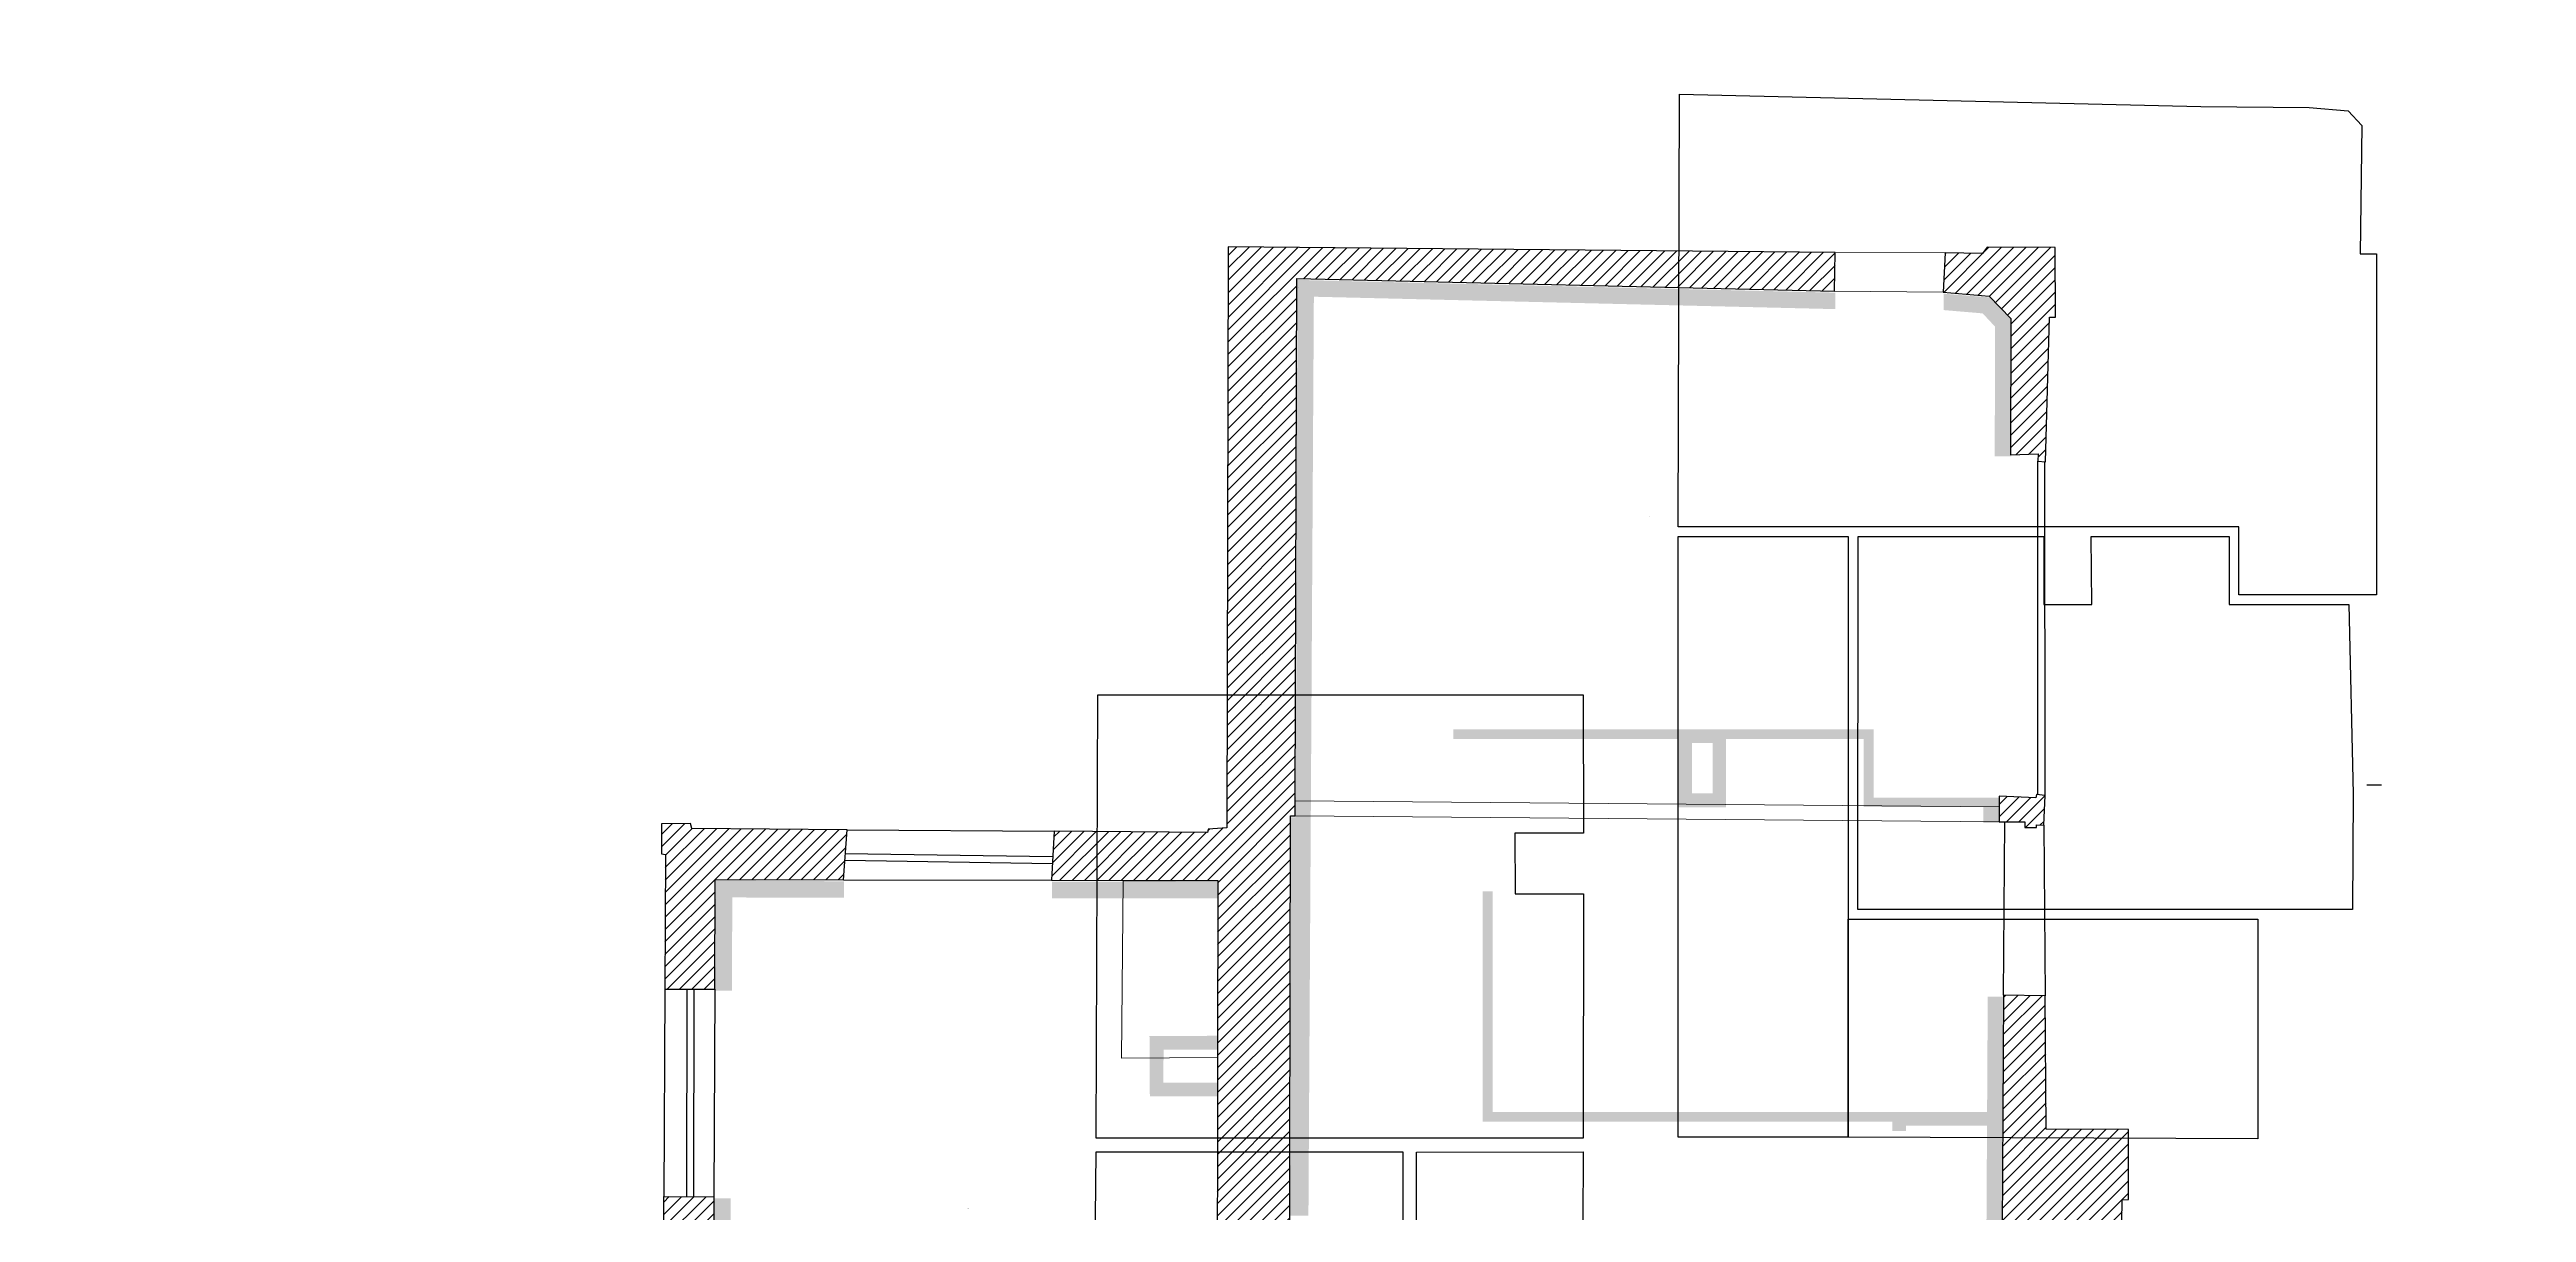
# Model space of a CAD drawing. Header units: metres. Extents: x -228 to 369, y -174 to 385.
# Drawn here: x 75.67 to 93.7, y 53.3 to 61.77 of the extents above; entities that cross this region are included whole.
import ezdxf
from ezdxf.enums import TextEntityAlignment as Align

# ---------------------------------------------------------------- set-up
doc = ezdxf.new("R2010")
doc.units = ezdxf.units.M
doc.linetypes.add('CACHE', pattern=[9.524999999999999, 6.349999999999999, -3.174999999999999])
doc.linetypes.add('PROJECTION', pattern=[0.3, 0.12, -0.18])
for name, color, linetype in [('010_mur', 2, 'Continuous'), ('020_cloi', 5, 'Continuous'), ('030_menuiserie', 1, 'Continuous'), ('070_trait-fin', 4, 'Continuous')]:
    doc.layers.add(name, color=color, linetype=linetype)
doc.layers.add('060_repères murs', color=104, linetype='Continuous', lineweight=0)
doc.layers.add('102_demol', color=10, linetype='Continuous', lineweight=5)
doc.layers.add('091_surfaces', color=60, linetype='Continuous', plot=False)
doc.layers.add('092_surfaces projet', color=60, linetype='Continuous', plot=False)
doc.styles.add('clem', font='swissc.ttf')
pattern_1 = [(45.2148729751, (-119.37396916070811, -44.824702175527285), (-0.0450693551, 0.0447325746), [])]

# ---------------------------------------------------------------- blocks, each defined once
blk = doc.blocks.new('*U1201')
at = {"linetype": 'PROJECTION', "ltscale": 0.75}
blk.add_arc((0.0352246861555522, -0.0726943817133832), 0.6482692500532866, 271.6998595968405, 0.0450546509058075, dxfattribs=at)
blk = doc.blocks.new('Murs porteurs selon geometre projet')
at = {"layer": '010_mur'}
h = blk.add_hatch(dxfattribs=at)
h.set_pattern_fill('ANSI31', color=4, scale=0.02, angle=0.2148729751235407)
h.set_pattern_definition(pattern_1)
edge = h.paths.add_edge_path()
edge.add_line((-29.56410158719297, 10.841496301679493), (-29.571897226018653, 14.640617075863583))
edge.add_line((-29.571897226018468, 14.640617075863661), (-29.53817083815668, 14.640465494919182))
edge.add_line((-29.53817083815686, 14.6404654949191), (-29.53767840473529, 14.750030722842814))
edge.add_line((-29.53767840473511, 14.750030722842814), (-29.54068544385149, 18.55397188406975))
edge.add_line((-29.54068544385167, 18.553971884069842), (-25.625525471669658, 18.47558654252149))
edge.add_line((-25.625525471669658, 18.475586542521402), (-25.62100306737477, 18.75808075130632))
edge.add_line((-25.62100306737477, 18.75808075130641), (-30.04043827984227, 18.78214032739303))
edge.add_line((-30.04043827984226, 18.78214032739303), (-30.03499714028318, 14.551585438505471))
edge.add_line((-30.03499714028318, 14.551585438505294), (-30.17028627380323, 14.540448864532381))
edge.add_line((-30.17028627380323, 14.540448864532392), (-30.17592889009677, 14.517423193714743))
edge.add_line((-30.17592889009644, 14.517423193714814), (-31.29080547394481, 14.521628426628544))
edge.add_line((-31.290805473945113, 14.521628426628544), (-31.30990032828317, 14.164827391493992))
edge.add_line((-31.30990032828302, 14.164827391493992), (-30.7889039073681, 14.165641380677583))
edge.add_line((-30.7889039073681, 14.165641380677583), (-30.09959434240849, 14.168226469712122))
edge.add_line((-30.09959434240868, 14.168226469712122), (-30.09637547148861, 12.878097405211072))
edge.add_line((-30.09637547148843, 12.878097405211072), (-30.09131925632617, 10.840188232601493))
edge.add_line((-30.09131925632635, 10.840188232601422), (-29.564533889934278, 10.841495229101843))
h = blk.add_hatch(dxfattribs=at)
h.set_pattern_fill('ANSI31', color=4, scale=0.02, angle=0.2148729751235407)
h.set_pattern_definition(pattern_1)
h.paths.add_polyline_path([(-24.34036290064718, 17.287933949319772), (-24.13874735712938, 17.296282466652332), (-24.14040346094217, 17.24250356552783), (-24.08616403436838, 17.239321388325873), (-24.0610348584991, 18.29233221279274), (-24.016972429847012, 18.292982698488363), (-24.021259049374823, 18.79974285519135), (-24.516908110400678, 18.79937692098268), (-24.54997468978048, 18.754118685391873), (-24.82184173032281, 18.75709416822185), (-24.835541351687148, 18.47093695112099), (-24.498978440813758, 18.44483602627396), (-24.34051142730326, 18.281668032072073)])
at = {"layer": '010_mur', "lineweight": 5}
h = blk.add_hatch(dxfattribs=at)
h.set_pattern_fill('ANSI31', color=4, scale=0.02, angle=0.2148729751235407)
h.set_pattern_definition(pattern_1)
h.paths.add_polyline_path([(-24.41227784524272, 14.803501227162693), (-24.413114123898758, 14.617431278141071), (-24.226138654408278, 14.61659092968429), (-24.22560876770611, 14.576614394902014), (-24.141983325952946, 14.57568229905299), (-24.14083973978553, 14.59633609458425), (-24.087948848930452, 14.593058912230765), (-24.07865536264133, 14.810525277435554), (-24.14096407972113, 14.815786677770953), (-24.145552304131147, 14.792248471565673)])
at = {"layer": '010_mur'}
h = blk.add_hatch(dxfattribs=at)
h.set_pattern_fill('ANSI31', color=4, scale=0.02, angle=0.2148729751235407)
h.set_pattern_definition(pattern_1)
h.paths.add_polyline_path([(-34.12177620318601, 13.360813178549352), (-33.75825028333946, 13.362865300096441), (-33.75735846066435, 14.161003556297642), (-32.82441242309811, 14.162461163210093), (-32.79745973358226, 14.527311416275504), (-33.92810412986708, 14.531576124222882), (-33.93945873825111, 14.568273375372383), (-34.150435935363745, 14.564223537498533), (-34.149795229937965, 14.345828422962281), (-34.12110150938161, 14.343322917566102)])
h = blk.add_hatch(dxfattribs=at)
h.set_pattern_fill('ANSI31', color=4, scale=0.02, angle=0.2148729751235407)
h.set_pattern_definition(pattern_1)
h.paths.add_polyline_path([(-26.68059683869009, 10.269986719596703), (-26.68053585198975, 10.840390614019912), (-29.564533889934278, 10.841495229101914), (-30.09131925632635, 10.840188232601422), (-30.08974567440462, 10.205955525350024), (-29.55659750132729, 10.221885388910152), (-29.55598586654784, 10.277495806678884)])
h.paths.add_polyline_path([(-25.77942955996697, 10.839380014686004), (-25.779490848352932, 10.266202823306433), (-24.033141478374368, 10.259888973912862), (-24.03380734452716, 10.179472966127813), (-23.81149988631544, 10.161297915158132), (-23.812612353660047, 10.109847079674822), (-23.51006375709021, 10.112751936600024), (-23.50928639006472, 10.156663133319483), (-23.48873824302622, 10.176328990001592), (-23.48967269206647, 10.397319497672893), (-23.52224704890523, 10.423726298861423), (-23.506212941493743, 11.866345188731044), (-23.46130196489379, 11.870535014564982), (-23.46184018747801, 12.379535089316112), (-24.0609921011877, 12.378848838714674), (-24.07281739585367, 13.350171016218942), (-24.37614974355434, 13.355015368606542), (-24.3808713459749, 10.791836389743462), (-24.428444597692227, 10.794487263910762), (-24.431241709679114, 10.666491532254522), (-24.64275821856975, 10.676091609377403), (-24.649186825211327, 10.475687856842443), (-25.24556547171033, 10.476189312847083), (-25.232615055364843, 10.841025408147273)])
h = blk.add_hatch(dxfattribs=at)
h.set_pattern_fill('ANSI31', color=4, scale=0.02, angle=0.2148729751235407)
h.set_pattern_definition(pattern_1)
h.paths.add_polyline_path([(-34.1223606137895, 10.157899737800863), (-34.12172802238291, 10.650768903534832), (-34.15753288269148, 10.651883108453543), (-34.15087463938857, 10.859714812058582), (-34.12349236578262, 10.861684754449882), (-34.122812942087805, 11.851082303561782), (-33.75994074486999, 11.849983809343753), (-33.76181079432223, 10.176379796752583)])
at = {"layer": '010_mur', "flags": 128}
for points in [[(-29.56410158719297, 10.841496301679493), (-29.571897226018468, 14.640617075863661), (-29.53817083815686, 14.6404654949191), (-29.53767840473511, 14.750030722842814), (-29.54068544385167, 18.553971884069842), (-25.625525471669658, 18.475586542521402), (-25.62100306737477, 18.75808075130641), (-30.04043827984226, 18.78214032739303), (-30.03499714028318, 14.551585438505294), (-30.17028627380323, 14.540448864532392), (-30.17592889009644, 14.517423193714814), (-31.290805473945113, 14.521628426628544), (-31.30990032828302, 14.164827391493992), (-30.7889039073681, 14.165641380677583), (-30.09959434240868, 14.168226469712122), (-30.09637547148843, 12.878097405211072), (-30.09131925632635, 10.840188232601422)], [(-25.77949092501322, 10.265485885943592), (-24.033141478374368, 10.259888973912862), (-24.03380734452716, 10.179472966127813), (-23.81149988631544, 10.161297915158132), (-23.812612353660047, 10.109847079674822), (-23.51006375709021, 10.112751936600024), (-23.50928639006472, 10.156663133319483), (-23.48873824302622, 10.176328990001592), (-23.48967269206647, 10.397319497672893), (-23.52224704890523, 10.423726298861423), (-23.506212941493743, 11.866345188731044), (-23.46130196489379, 11.870535014564982), (-23.46184018747801, 12.379535089316112), (-24.0609921011877, 12.378848838714674), (-24.07281739585367, 13.350171016218942), (-24.37614974355434, 13.355015368606542), (-24.3808713459749, 10.791836389743462), (-24.428444597692227, 10.794487263910762), (-24.431241709679114, 10.666491532254522), (-24.64275821856975, 10.676091609377403), (-24.649186825211327, 10.475687856842443), (-25.24556547171033, 10.476189312847083), (-25.232615055364843, 10.841025408147273), (-25.77942963662727, 10.838663077323142)], [(-34.1223606137895, 10.157899737800863), (-34.12172802238291, 10.650768903534832), (-34.15753288269148, 10.651883108453543), (-34.15087463938857, 10.859714812058582), (-34.12349236578262, 10.861684754449882), (-34.122812942087805, 11.851082303561782), (-33.75994074486999, 11.849983809343753), (-33.76181079432223, 10.176379796752583), (-34.1223606137895, 10.157899737800863)]]:
    blk.add_lwpolyline(points, dxfattribs=at)
for points in [[(-24.34036290064718, 17.287933949319772), (-24.13874735712938, 17.296282466652332), (-24.14040346094217, 17.24250356552783), (-24.08616403436838, 17.239321388325873), (-24.0610348584991, 18.29233221279274), (-24.016972429847012, 18.292982698488363), (-24.021259049374823, 18.79974285519135), (-24.516908110400678, 18.79937692098268), (-24.54997468978048, 18.754118685391873), (-24.82184173032281, 18.75709416822185), (-24.835541351687148, 18.47093695112099), (-24.498978440813758, 18.44483602627396), (-24.34051142730326, 18.281668032072073)], [(-24.41227784524272, 14.803501227162693), (-24.413114123898758, 14.617431278141071), (-24.226138654408278, 14.61659092968429), (-24.22560876770611, 14.576614394902014), (-24.141983325952946, 14.57568229905299), (-24.14083973978553, 14.59633609458425), (-24.087948848930452, 14.593058912230765), (-24.07865536264133, 14.810525277435554), (-24.14096407972113, 14.815786677770953), (-24.145552304131147, 14.792248471565673)], [(-34.12177620318601, 13.360813178549352), (-33.75825028333946, 13.362865300096441), (-33.75735846066435, 14.161003556297642), (-32.82441242309811, 14.162461163210093), (-32.79745973358226, 14.527311416275504), (-33.92810412986708, 14.531576124222882), (-33.93945873825111, 14.568273375372383), (-34.150435935363745, 14.564223537498533), (-34.149795229937965, 14.345828422962281), (-34.12110150938161, 14.343322917566102)]]:
    blk.add_lwpolyline(points, close=True, dxfattribs=at)
at = {"layer": '030_menuiserie', "flags": 128}
for points in [[(-24.131657703729072, 14.815000839382494), (-24.14040346094217, 17.24250356552783)], [(-24.07865536264133, 14.810525277435554), (-24.08965088717545, 17.23952595893289)], [(-31.3034805707757, 14.284785157075612), (-32.814035348117706, 14.302932433799532)], [(-31.3028799318999, 14.334781548913403), (-32.813434709242316, 14.352928825639202)], [(-33.955376114151605, 11.850316499330903), (-33.958628316266314, 13.361908832895343)], [(-33.90537622955175, 11.850424074630363), (-33.90862843166613, 13.362016408195412)]]:
    blk.add_lwpolyline(points, dxfattribs=at)
at = {"layer": '070_trait-fin', "linetype": 'CACHE', "flags": 128}
for points in [[(-24.37614974355434, 13.355015368606542), (-24.37047676309056, 14.617239647245603)], [(-24.087948848930452, 14.593058912230765), (-24.07281739585511, 13.350171016384893)]]:
    blk.add_lwpolyline(points, dxfattribs=at)
at = {"layer": '070_trait-fin'}
for points in [[(-32.79745973358226, 14.527311416275504), (-31.29080547393022, 14.521628426889142)], [(-34.12177620302549, 13.360813178550224), (-34.122812942087805, 11.851082303561782)]]:
    blk.add_lwpolyline(points, dxfattribs=at)
at = {"layer": '070_trait-fin', "color": 7, "true_color": 0xffffff}
for points in [[(-32.82441242310968, 14.162461163055662), (-31.30990032828302, 14.164827391493992)], [(-33.75825028333946, 13.362865300096441), (-33.75994074486999, 11.849983809343753)]]:
    blk.add_lwpolyline(points, dxfattribs=at)
at = {"layer": '102_demol', "linetype": 'CACHE', "flags": 128}
for points in [[(-25.62100306737477, 18.75808075130641), (-24.82184173032281, 18.75709416822185)], [(-24.835541351687148, 18.47093695112099), (-25.625525471669658, 18.475586542521402)]]:
    blk.add_lwpolyline(points, dxfattribs=at)
at = {"layer": '102_demol', "flags": 128}
for points in [[(-29.53817083815686, 14.6404654949191), (-24.41309857478706, 14.617431208255175)], [(-24.41262498130758, 14.726264299799142), (-24.412624981406463, 14.726264282587314), (-29.53767840473511, 14.750030722842814)], [(-30.09637547148897, 12.878097405211223), (-30.79561591526524, 12.872793666456772), (-30.78890390736803, 14.165641380677583)]]:
    blk.add_lwpolyline(points, dxfattribs=at)
at = {"layer": '030_menuiserie', "xscale": 138.550195075006, "yscale": 138.550195075006, "zscale": 138.550195075006, "rotation": 189.9168593396885}
blk.add_blockref('*U1201', (-33.68463700754026, -0.7363029037858179), dxfattribs=at)
at = {"layer": '091_surfaces', "style": 'clem'}
for s, p in [('Local maintenance', (-26.96611185351947, 16.8302833167359)), ('19.2m²', (-26.96373773167949, 16.623703503284503)), ('Z: 201.17', (-26.970919062133373, 16.41350000922036)), ('Hsp: 3.01', (-26.972684808170797, 16.2032965151567)), ('Réserve', (-27.24130413455822, 12.824163469165892)), ('21.2m²', (-27.23893001271894, 12.617583655712252)), ('Z: 201.19', (-27.246111343172238, 12.407380161650313)), ('Hsp: 2.99', (-27.24787708921004, 12.197176667586232)), ("Salle d'activités", (-31.90971397164298, 11.773133506192183))]:
    blk.add_text(s, height=0.0012, dxfattribs=at).set_placement(p, align=Align.MIDDLE_CENTER)
blk = doc.blocks.new('cloisons reperage')
at = {"layer": '060_repères murs', "true_color": 0x7aafdf, "transparency": 33554559}
h = blk.add_hatch(color=143, dxfattribs=at)
h.dxf.hatch_style = 1
h.paths.add_polyline_path([(-34.24972635327451, 8.501015998757003), (-34.12972654759773, 8.500800041391996), (-34.12693491699831, 10.052009611925062), (-34.24693573945151, 10.052014139142473)])
h.paths.add_polyline_path([(-34.25805203018665, 7.524695677924354), (-34.13805099162346, 7.524269322907758), (-34.1469761396569, 6.477630735539343), (-31.4672666528321, 6.930119376820759), (-31.46872118388059, 6.748162272699638), (-32.0033696943141, 6.658364953818891), (-32.00330298446372, 6.7174965920289385), (-34.26856121175493, 6.3340489969920775)])
h.paths.add_polyline_path([(-35.21037909071962, 12.607835670885894), (-35.08875908832866, 12.608191953602002), (-35.088760750501756, 11.796175880370514), (-34.11791344551601, 11.763629619577792), (-34.11791347852834, 11.674482995290413), (-34.124590228601306, 10.909636201820083), (-34.24495209041365, 10.909574584332493), (-34.23954538443266, 11.647455893697593), (-34.27453246286536, 11.646458929676132), (-35.208176087573946, 11.679290414529003)])
h.paths.add_polyline_path([(-35.15076182448924, 15.837581813046244), (-35.03109366595272, 15.837571258735794), (-35.02644248165379, 14.707093861316904), (-35.09438453584156, 14.708999201069153), (-35.09420346822424, 14.123157900314453), (-35.21397386734691, 14.123000704616393), (-35.21642336870766, 15.155442476337933), (-35.14660838509557, 15.155720055160755)])
h.paths.add_polyline_path([(-35.1378845585678, 18.40384519494528), (-35.01833404319451, 18.40384519494528), (-35.02587620429636, 16.72991902362524), (-35.14588409223705, 16.72991902362524)])
h.paths.add_polyline_path([(-34.193541702160076, 20.712796830426733), (-35.1264744985212, 20.7173380278001), (-35.13037168792125, 19.91670869901441), (-35.010567493103196, 19.916471959589572), (-35.00687341141879, 20.59481318285719), (-34.193805093744416, 20.592797119520682)])
h.paths.add_polyline_path([(-31.468721183880557, 20.708343396304862), (-32.6790314060404, 20.70948327030785), (-32.68017579196207, 20.58919395900063), (-31.46978316785464, 20.58823889388974)])
h.paths.add_polyline_path([(-25.53696682016334, 16.77811537003727), (-25.41696815275311, 16.77728277820675), (-25.41793559291651, 16.69686983307174), (-25.5379442431238, 16.696869833071542)])
h.paths.add_polyline_path([(-25.74836656349391, 19.87367376812872), (-25.86836284980422, 19.87329266001815), (-25.88338324513849, 17.18880789197702), (-25.81357709253958, 17.18537723255304), (-25.8102636245748, 17.31335978727883), (-25.76268482644508, 17.31335978727883)])
h.paths.add_polyline_path([(-25.89984242864888, 21.222771394883402), (-25.8989657583923, 21.32228049585429), (-25.778974973857657, 21.32122893942842), (-25.78059633123367, 21.13621942517712), (-25.900600939231758, 21.13621942517712)])
h.paths.add_polyline_path([(-25.85210744241262, 24.96390630661974), (-26.18856904778512, 24.99128219989498), (-26.18856904778512, 24.87180095295545), (-25.90535970297331, 24.847866422283673), (-25.8144322474265, 24.75042948499756), (-25.817831392682002, 23.806430483020822), (-25.697830614741797, 23.806430483020822), (-25.694252406899, 24.80015813470032)])
h.paths.add_polyline_path([(-30.89336921194927, 25.09177288560087), (-30.90553062168976, 21.17847363217273), (-30.93925620391909, 21.178751693833583), (-30.944558932498524, 18.278978619706994), (-30.8132964234343, 18.27859903970485), (-30.77377563470318, 24.96908137329261), (-26.97844089418876, 24.878858355307294), (-26.97853017543741, 24.99889438240298)])
edge = h.paths.add_edge_path()
edge.add_arc((-25.84469913367819, 13.866456989873592), 0.119657697808171, -14.27409151205569, 90.95027553074789, ccw=False)
edge.add_line((-25.72873558939362, 13.836954091003953), (-25.73630969286707, 12.723303232172723))
edge.add_line((-25.73630969286707, 12.723303232172723), (-25.716735982652033, 12.450650073563622))
edge.add_line((-25.716735982652033, 12.450650073563622), (-25.70882679622833, 12.451023417512001))
edge.add_line((-25.70882679622833, 12.451023417512001), (-25.70882679622833, 12.386013876687562))
edge.add_line((-25.70882679622833, 12.386013876687562), (-25.85880479680762, 12.386013876686032))
edge.add_line((-25.85880479680762, 12.386013876686032), (-25.84668361788052, 13.986098230535843))
h.paths.add_polyline_path([(-25.421476937003682, 15.390375789995884), (-25.43691252395332, 14.443642703077643), (-25.556913009042578, 14.444319852727151), (-25.541460990853047, 15.392332016435473)])
h.paths.add_polyline_path([(-30.51027947595587, 7.1191214451483305), (-25.868206966785387, 7.844885793364957), (-25.864182042601502, 8.610490908176192), (-25.70807594002737, 8.610221968234633), (-25.705244119564927, 8.542037669660813), (-25.74454881359276, 8.540409756247993), (-25.748745644678348, 7.74210519239845), (-30.983600281151382, 6.9236623835575575), (-30.983109764678513, 7.0451968423693145), (-30.6104704343559, 7.103457100079032)])
at = {"layer": '060_repères murs', "true_color": 0xf8991e, "transparency": 33554559}
h = blk.add_hatch(color=30, dxfattribs=at)
h.dxf.hatch_style = 1
h.paths.add_polyline_path([(-31.4729943924279, 19.5873951983925), (-31.970331083725927, 19.586662861033222), (-31.967767242803912, 19.14736751574217), (-31.47032367120874, 19.14671921635362), (-31.470629704250992, 19.247043366047908), (-31.86968791975817, 19.247043366047908), (-31.86775195376138, 19.487060854834912), (-31.46930019637961, 19.487060854834912)])
h.paths.add_polyline_path([(-30.98116443981522, 7.527186780686462), (-30.51027947595587, 7.526828448847956), (-30.51027947595587, 7.1191214451483305), (-30.6104704343559, 7.103457100079032), (-30.6104704343559, 7.426904662740936), (-30.98156804148759, 7.427187058863202)])
h.paths.add_polyline_path([(-35.09348921780646, 14.606999224929892), (-34.54350063783919, 14.606999224929892), (-34.54350063783919, 14.70699961457908), (-35.09348921780646, 14.70699961457908)])
h.paths.add_polyline_path([(-34.64298470998781, 14.606999224929892), (-34.54291656546482, 14.606999224929892), (-34.54291656546482, 14.123513788781752), (-34.64298470998781, 14.123513788781752)])
h.paths.add_polyline_path([(-34.64348921780693, 14.223513788781974), (-35.0937438067338, 14.223513788781961), (-35.0937438067338, 14.123513788781853), (-34.64348921780693, 14.123513788781862)])
h.paths.add_polyline_path([(-28.1203472111995, 21.818942650101963), (-27.7744015009993, 21.818942650101963), (-27.77440110306614, 21.71950786583443), (-28.120346813266337, 21.71950786583443)])
h.paths.add_polyline_path([(-27.77440079071374, 21.35228453069093), (-27.87034681326768, 21.35228453069093), (-27.87034681326768, 21.71950786583443), (-27.77440079071374, 21.71950786583443)])
h.paths.add_polyline_path([(-28.11984190433567, 21.71950786583431), (-28.020597231294868, 21.71950786583431), (-28.02110214022554, 21.35228453069093), (-28.120346813266337, 21.35228453069093)])
h.paths.add_polyline_path([(-28.120346813266337, 21.35228453069093), (-27.77440107063962, 21.35228453069093), (-27.77440107063962, 21.252273956554273), (-28.120346813266337, 21.252273956554273)])
at = {"layer": '060_repères murs', "true_color": 0xf4ee51, "transparency": 33554559}
h = blk.add_hatch(color=41, dxfattribs=at)
h.dxf.hatch_style = 1
h.paths.add_polyline_path([(-28.52698164593658, 15.269058826771643), (-28.48578656229664, 15.199063877351493), (-27.42888166371202, 15.199063877351493), (-27.42888166371202, 14.454488165311053), (-27.35888166371202, 14.454488165311053), (-27.35888166371202, 15.270792669684793)])
h.paths.add_polyline_path([(-31.11889473451647, 8.608295308352382), (-31.188475388135156, 8.608281800664892), (-31.188303720924377, 10.788674591603513), (-31.11872306730554, 10.788674653770222)])
h.paths.add_polyline_path([(-34.129364409815494, 8.702216564342363), (-31.188303720924377, 8.702385304446082), (-31.188704461320718, 8.632399668450272), (-34.12954386299613, 8.632313125405213)])
h.paths.add_polyline_path([(-31.18872307949558, 7.611303487783417), (-31.11874532362945, 7.611303363421213), (-31.118600885120017, 7.562429889558416), (-31.18872539733844, 7.5600634987150634)])
h.paths.add_polyline_path([(-34.08945635847693, 13.114109371035832), (-32.542363042468516, 13.114109371035832), (-32.542363042468516, 13.043753083773163), (-34.08945635847693, 13.043753083773163)])
h.paths.add_polyline_path([(-34.01910007121427, 12.538547842066883), (-34.08945635847693, 12.538547842066883), (-34.08945635847693, 13.043753083773163), (-34.01910007121427, 13.043753083773163)])
h.paths.add_polyline_path([(-35.088274065836664, 12.538916096618374), (-34.08945635847693, 12.538916096618374), (-34.08945635847693, 12.608547842066862), (-35.088274065836664, 12.608547842066862)])
h.paths.add_polyline_path([(-31.54605030406194, 13.114128612719751), (-31.43779444969165, 13.114114260968444), (-31.43779444969165, 13.044114260968444), (-31.54605030406194, 13.044128612719751)])
h.paths.add_polyline_path([(-29.758147208009778, 21.81894974251628), (-28.120346813266337, 21.81894974251628), (-28.120346813266337, 21.74894974251628), (-29.758147208009778, 21.74894974251628)])
h.paths.add_polyline_path([(-27.77418795205226, 21.74894974251628), (-26.699881708362852, 21.74894974251628), (-26.699881708362852, 21.81894974251628), (-27.77418795205226, 21.81894974251628)])
h.paths.add_polyline_path([(-26.699881708362852, 21.74894974251628), (-26.77101234876404, 21.74894974251628), (-26.77101234876404, 21.2531352475642), (-26.699881708362852, 21.2531352475642)])
h.paths.add_polyline_path([(-26.699881708362852, 21.2531345976513), (-25.89848073590047, 21.2531345976513), (-25.89848073590047, 21.32263638431916), (-26.699881708362852, 21.32263638431916)])
h.paths.add_polyline_path([(-29.544082916913407, 19.03324781706553), (-26.562586866719673, 19.03324781706553), (-26.562586866719673, 18.96326460034311), (-29.544082916913407, 18.96326460034311)])
h.paths.add_polyline_path([(-29.544082916913407, 20.63895007038574), (-29.47330549320164, 20.63895007038574), (-29.47330549320164, 19.03324781706553), (-29.544082916913407, 19.03324781706553)])
h.paths.add_polyline_path([(-31.86181977448234, 7.551187297490442), (-31.46181977448234, 7.551187297490442), (-31.46181977448234, 7.481187297490443), (-31.86181977448234, 7.481187297490443)])
at = {"layer": '060_repères murs', "true_color": 0x58ba48, "transparency": 33554559}
h = blk.add_hatch(color=85, dxfattribs=at)
h.dxf.hatch_style = 1
h.paths.add_polyline_path([(-35.01737298046563, 17.367904638792652), (-32.61824027682762, 17.367904638792652), (-32.61824027682762, 17.2669580567713), (-35.01737298046563, 17.2669580567713)])
h.paths.add_polyline_path([(-31.71931221730074, 17.3666743572534), (-31.47258715889289, 17.3666743572534), (-31.47258715889289, 17.26631891181147), (-31.71931221730074, 17.26631891181147)])
h.paths.add_polyline_path([(-32.7865839136672, 17.2669580567713), (-32.6856958929344, 17.2669580567713), (-32.6856958929344, 14.857742463232503), (-32.7865839136672, 14.857742463232503)])
h.paths.add_polyline_path([(-32.7865839136672, 13.960956684190883), (-32.68658391366709, 13.960956684190883), (-32.68658391366709, 13.115117674470842), (-32.7865839136672, 13.115117674470842)])
h.paths.add_polyline_path([(-26.562586866719673, 18.15857009992242), (-25.878026625921958, 18.15857009992242), (-25.878026625921958, 18.06027623634137), (-26.562586866719673, 18.06027623634137)])
h.paths.add_polyline_path([(-26.56258728470514, 19.033265197458864), (-25.873144512009624, 19.033265197458864), (-25.873144512009624, 18.93326931858101), (-26.56258728470514, 18.93326931858101)])
h.paths.add_polyline_path([(-26.61376887588031, 17.36326931858047), (-26.51376887586956, 17.36326931858047), (-26.51376887586956, 16.99846848895579), (-26.61376887588031, 16.99846848895579)])
h.paths.add_polyline_path([(-26.462943153982362, 18.93326931858101), (-26.562586866719673, 18.93326931858101), (-26.562586866719673, 18.893175528527543), (-26.462943153982362, 18.893175528527543)])
at = {"layer": '020_cloi'}
blk.add_lwpolyline([(-30.885693623768613, 25.037865011688922), (-30.885693623768613, 25.037865011688922)], close=True, dxfattribs=at)

msp = doc.modelspace()

# ---------------------------------------------------------------- linework, layer by layer
at = {"color": 6}
msp.add_lwpolyline([(92.53497216068237, 56.41507356621281), (92.64074993846013, 56.41507356621281)], dxfattribs=at)
at = {"layer": '092_surfaces projet'}
for points in [[(87.52040900361628, 58.29325602934585), (87.53007036116341, 61.44376312782326), (91.32525245037435, 61.35354374335842), (92.11505386321303, 61.34649229347374), (92.3983336415898, 61.32255181033481), (92.49857798238368, 61.21594829061432), (92.48585941396342, 60.280411049249714), (92.60586272982133, 60.28111587107196), (92.60586272982133, 57.79706944897232), (91.60253294439379, 57.798679461946676), (91.60332661370843, 58.29327924210254)], [(87.52023134224861, 58.22318060538356), (88.75912540515286, 58.22318060538356), (88.75912540515286, 53.84800257952972), (87.52023134224861, 53.84800257952972)], [(83.29723348302969, 57.069260495180124), (86.8307498004739, 57.069260495180124), (86.83239442026785, 56.06172875409906), (86.3320306064862, 56.06171441776402), (86.33394266288607, 55.621728754099045), (86.83245718218672, 55.62173045065316), (86.8307498004739, 53.84200410659008), (83.28583534160565, 53.84223413837893)], [(91.74062145535163, 53.83770516453362), (88.75912540515286, 53.84800257952972), (88.75912540515286, 55.43758190172529), (91.74062145535163, 55.437581901725316)], [(83.28572000862168, 53.742235229046855), (85.51662440840407, 53.742235229046855), (85.51662440840407, 49.58843887062211), (84.21375196359435, 49.58843887062211), (84.21375196359435, 49.08287734165313), (83.21493425623461, 49.08287734165313), (83.20971910426431, 50.59784328836801), (83.75973288630766, 50.59784328836801), (83.76108181082805, 51.18132872451627), (83.27676584041748, 51.18142336090318), (83.2701555784833, 52.3122301644253)], [(85.6175124291369, 53.74064841139774), (86.83062300757472, 53.74210164524611), (86.81993177479437, 51.644968631419076), (86.86441394784076, 51.6451454890034), (86.8653692477149, 49.588489405834714), (85.6175124291369, 49.58957796242732)]]:
    msp.add_lwpolyline(points, close=True, dxfattribs=at)
msp.add_lwpolyline([(88.83134931572107, 58.22327924210254), (90.18286150880495, 58.22327924210254), (90.18286150880495, 57.72743544228193), (90.53219597330724, 57.72743544228193), (90.52880719375516, 58.22352299857143), (91.53217943555924, 58.2234039483768), (91.53219597330724, 57.72745157813471), (92.40385091591422, 57.72745678293453), (92.43532277315639, 56.3479780235455), (92.43062304861263, 55.50759881716444), (88.82990264973253, 55.507577316650824), (88.83134931572107, 58.22327924210254)], dxfattribs=at)

# ---------------------------------------------------------------- block references
at = {"rotation": 359.7851270248765}
msp.add_blockref('Murs porteurs selon geometre projet', (114.21569695193979, 41.43732212746109), dxfattribs=at)
at = {"layer": '020_cloi', "rotation": 359.7851270248765}
msp.add_blockref('Murs porteurs selon geometre projet', (179.8593782546425, 41.43732212746109), dxfattribs=at)
at = {"layer": '060_repères murs'}
msp.add_blockref('cloisons reperage', (115.64319628021109, 34.99964411153512), dxfattribs=at)

doc.saveas('drawing.dxf')
